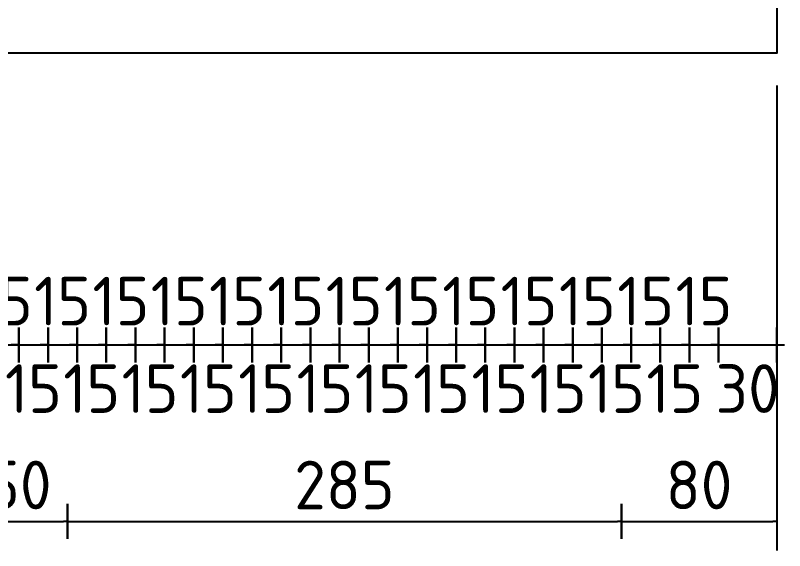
# Model space of a CAD drawing. Extents: x 0 to 420, y 0 to 297.
# Drawn here: x 215.11 to 254.69, y 165.64 to 193.16 of the extents above; entities that cross this region are included whole.
import ezdxf

# ---------------------------------------------------------------- set-up
doc = ezdxf.new("R2010")
doc.units = 0
doc.layers.get('0').update_dxf_attribs({"linetype": 'CONTINUOUS'})
doc.layers.get('DEFPOINTS').update_dxf_attribs({"linetype": 'CONTINUOUS'})
doc.layers.add('L25', color=1, linetype='CONTINUOUS')
doc.layers.add('T25', color=1, linetype='CONTINUOUS')
doc.styles.add('ISO', font='iso3098b.shx')
doc.dimstyles.new('SIGNSDIM', dxfattribs={"dimtxt": 2.5, "dimasz": 0.2, "dimexe": 1.5, "dimexo": 2, "dimtad": 1, "dimdec": 4, "dimlfac": 10, "dimrnd": 1, "dimdsep": 46, "dimtxsty": 'ISO', "dimblk": 'SGNDIM', "dimcen": 2.5, "dimse2": 1, "dimadec": 0, "dimazin": 0, "dimtfac": 1, "dimtdec": 4, "dimtix": 1, "dimtmove": 0, "dimatfit": 3, "dimldrblk": 'SGNDIM', "dimfxl": 1, "dimtolj": 1, "dimtzin": 0, "dimarcsym": 0})

# ---------------------------------------------------------------- blocks, each defined once
blk = doc.blocks.new('SGNDIM')
for p, q in [((0, 4.5), (0, -4.5)), ((0, 0), (-1, 0))]:
    blk.add_line(p, q)
blk = doc.blocks.new('*D22')
at = {"layer": 'DEFPOINTS', "color": 0, "transparency": 16777216}
for p in [(251.286, 181.801), (254.286, 181.801), (254.286, 176.219)]:
    blk.add_point(p, dxfattribs=at)
at = {"layer": 'T25', "color": 0, "lineweight": -2, "transparency": 16777216}
for p, q in [((254.286, 179.801), (254.286, 174.719)), ((251.086, 176.219), (250.886, 176.219)), ((251.286, 176.219), (254.286, 176.219)), ((254.486, 176.219), (254.686, 176.219))]:
    blk.add_line(p, q, dxfattribs=at)
at = {"layer": 'T25', "color": 0, "lineweight": -2, "transparency": 16777216, "xscale": 0.2, "yscale": 0.2, "zscale": 0.2}
blk.add_blockref('SGNDIM', (251.286, 176.219), dxfattribs=at)
at = {"layer": 'T25', "color": 0, "lineweight": -2, "transparency": 16777216, "xscale": 0.2, "yscale": 0.2, "zscale": 0.2, "rotation": 180}
blk.add_blockref('SGNDIM', (254.286, 176.219), dxfattribs=at)
at = {"layer": 'T25', "color": 0, "transparency": 16777216, "insert": (252.786, 173.969), "char_height": 2.5, "attachment_point": 5, "style": 'ISO'}
blk.add_mtext('\\A1;30', dxfattribs=at)
blk = doc.blocks.new('*D30')
at = {"layer": 'DEFPOINTS', "color": 0, "transparency": 16777216}
for p in [(212.786, 191.607), (217.786, 191.607), (217.786, 167.136)]:
    blk.add_point(p, dxfattribs=at)
at = {"layer": 'T25', "color": 0, "lineweight": -2, "transparency": 16777216}
blk.add_line((212.986, 167.136), (217.586, 167.136), dxfattribs=at)
at = {"layer": 'T25', "color": 0, "lineweight": -2, "transparency": 16777216, "xscale": 0.2, "yscale": 0.2, "zscale": 0.2, "rotation": 180}
blk.add_blockref('SGNDIM', (212.786, 167.136), dxfattribs=at)
at = {"layer": 'T25', "color": 0, "lineweight": -2, "transparency": 16777216, "xscale": 0.2, "yscale": 0.2, "zscale": 0.2}
blk.add_blockref('SGNDIM', (217.786, 167.136), dxfattribs=at)
at = {"layer": 'T25', "color": 0, "transparency": 16777216, "insert": (215.286, 169.011), "char_height": 2.5, "attachment_point": 5, "style": 'ISO'}
blk.add_mtext('\\A1;50', dxfattribs=at)
blk = doc.blocks.new('*D31')
at = {"layer": 'DEFPOINTS', "color": 0, "transparency": 16777216}
for p in [(217.786, 191.702), (246.286, 191.702), (246.286, 167.136)]:
    blk.add_point(p, dxfattribs=at)
at = {"layer": 'T25', "color": 0, "lineweight": -2, "transparency": 16777216}
blk.add_line((217.986, 167.136), (246.086, 167.136), dxfattribs=at)
at = {"layer": 'T25', "color": 0, "lineweight": -2, "transparency": 16777216, "xscale": 0.2, "yscale": 0.2, "zscale": 0.2, "rotation": 180}
blk.add_blockref('SGNDIM', (217.786, 167.136), dxfattribs=at)
at = {"layer": 'T25', "color": 0, "lineweight": -2, "transparency": 16777216, "xscale": 0.2, "yscale": 0.2, "zscale": 0.2}
blk.add_blockref('SGNDIM', (246.286, 167.136), dxfattribs=at)
at = {"layer": 'T25', "color": 0, "transparency": 16777216, "insert": (232.036, 169.011), "char_height": 2.5, "attachment_point": 5, "style": 'ISO'}
blk.add_mtext('\\A1;285', dxfattribs=at)
blk = doc.blocks.new('*D32')
at = {"layer": 'DEFPOINTS', "color": 0, "transparency": 16777216}
for p in [(246.286, 191.563), (254.286, 191.563), (254.286, 167.136)]:
    blk.add_point(p, dxfattribs=at)
at = {"layer": 'T25', "color": 0, "lineweight": -2, "transparency": 16777216}
for p, q in [((254.286, 189.563), (254.286, 165.636)), ((246.486, 167.136), (254.086, 167.136))]:
    blk.add_line(p, q, dxfattribs=at)
at = {"layer": 'T25', "color": 0, "lineweight": -2, "transparency": 16777216, "xscale": 0.2, "yscale": 0.2, "zscale": 0.2, "rotation": 180}
blk.add_blockref('SGNDIM', (246.286, 167.136), dxfattribs=at)
at = {"layer": 'T25', "color": 0, "lineweight": -2, "transparency": 16777216, "xscale": 0.2, "yscale": 0.2, "zscale": 0.2}
blk.add_blockref('SGNDIM', (254.286, 167.136), dxfattribs=at)
at = {"layer": 'T25', "color": 0, "transparency": 16777216, "insert": (250.286, 169.011), "char_height": 2.5, "attachment_point": 5, "style": 'ISO'}
blk.add_mtext('\\A1;80', dxfattribs=at)
blk = doc.blocks.new('*D89')
at = {"layer": 'DEFPOINTS', "color": 0, "transparency": 16777216}
for p in [(213.786, 182.543), (215.286, 182.543), (215.286, 176.219)]:
    blk.add_point(p, dxfattribs=at)
at = {"layer": 'T25', "color": 0, "lineweight": -2, "transparency": 16777216}
for p, q in [((213.586, 176.219), (213.386, 176.219)), ((213.786, 176.219), (215.286, 176.219)), ((215.486, 176.219), (215.686, 176.219))]:
    blk.add_line(p, q, dxfattribs=at)
at = {"layer": 'T25', "color": 0, "lineweight": -2, "transparency": 16777216, "xscale": 0.2, "yscale": 0.2, "zscale": 0.2}
blk.add_blockref('SGNDIM', (213.786, 176.219), dxfattribs=at)
at = {"layer": 'T25', "color": 0, "lineweight": -2, "transparency": 16777216, "xscale": 0.2, "yscale": 0.2, "zscale": 0.2, "rotation": 180}
blk.add_blockref('SGNDIM', (215.286, 176.219), dxfattribs=at)
at = {"layer": 'T25', "color": 0, "transparency": 16777216, "insert": (214.536, 178.469), "char_height": 2.5, "attachment_point": 5, "style": 'ISO'}
blk.add_mtext('\\A1;15', dxfattribs=at)
blk = doc.blocks.new('*D90')
at = {"layer": 'DEFPOINTS', "color": 0, "transparency": 16777216}
for p in [(215.286, 182.543), (216.786, 182.543), (216.786, 176.219)]:
    blk.add_point(p, dxfattribs=at)
at = {"layer": 'T25', "color": 0, "lineweight": -2, "transparency": 16777216}
for p, q in [((215.086, 176.219), (214.886, 176.219)), ((215.286, 176.219), (216.786, 176.219)), ((216.986, 176.219), (217.186, 176.219))]:
    blk.add_line(p, q, dxfattribs=at)
at = {"layer": 'T25', "color": 0, "lineweight": -2, "transparency": 16777216, "xscale": 0.2, "yscale": 0.2, "zscale": 0.2}
blk.add_blockref('SGNDIM', (215.286, 176.219), dxfattribs=at)
at = {"layer": 'T25', "color": 0, "lineweight": -2, "transparency": 16777216, "xscale": 0.2, "yscale": 0.2, "zscale": 0.2, "rotation": 180}
blk.add_blockref('SGNDIM', (216.786, 176.219), dxfattribs=at)
at = {"layer": 'T25', "color": 0, "transparency": 16777216, "insert": (216.036, 173.969), "char_height": 2.5, "attachment_point": 5, "style": 'ISO'}
blk.add_mtext('\\A1;15', dxfattribs=at)
blk = doc.blocks.new('*D91')
at = {"layer": 'DEFPOINTS', "color": 0, "transparency": 16777216}
for p in [(216.786, 182.543), (218.286, 182.543), (218.286, 176.219)]:
    blk.add_point(p, dxfattribs=at)
at = {"layer": 'T25', "color": 0, "lineweight": -2, "transparency": 16777216}
for p, q in [((216.586, 176.219), (216.386, 176.219)), ((216.786, 176.219), (218.286, 176.219)), ((218.486, 176.219), (218.686, 176.219))]:
    blk.add_line(p, q, dxfattribs=at)
at = {"layer": 'T25', "color": 0, "lineweight": -2, "transparency": 16777216, "xscale": 0.2, "yscale": 0.2, "zscale": 0.2}
blk.add_blockref('SGNDIM', (216.786, 176.219), dxfattribs=at)
at = {"layer": 'T25', "color": 0, "lineweight": -2, "transparency": 16777216, "xscale": 0.2, "yscale": 0.2, "zscale": 0.2, "rotation": 180}
blk.add_blockref('SGNDIM', (218.286, 176.219), dxfattribs=at)
at = {"layer": 'T25', "color": 0, "transparency": 16777216, "insert": (217.536, 178.469), "char_height": 2.5, "attachment_point": 5, "style": 'ISO'}
blk.add_mtext('\\A1;15', dxfattribs=at)
blk = doc.blocks.new('*D92')
at = {"layer": 'DEFPOINTS', "color": 0, "transparency": 16777216}
for p in [(218.286, 182.543), (219.786, 182.543), (219.786, 176.219)]:
    blk.add_point(p, dxfattribs=at)
at = {"layer": 'T25', "color": 0, "lineweight": -2, "transparency": 16777216}
for p, q in [((218.086, 176.219), (217.886, 176.219)), ((218.286, 176.219), (219.786, 176.219)), ((219.986, 176.219), (220.186, 176.219))]:
    blk.add_line(p, q, dxfattribs=at)
at = {"layer": 'T25', "color": 0, "lineweight": -2, "transparency": 16777216, "xscale": 0.2, "yscale": 0.2, "zscale": 0.2}
blk.add_blockref('SGNDIM', (218.286, 176.219), dxfattribs=at)
at = {"layer": 'T25', "color": 0, "lineweight": -2, "transparency": 16777216, "xscale": 0.2, "yscale": 0.2, "zscale": 0.2, "rotation": 180}
blk.add_blockref('SGNDIM', (219.786, 176.219), dxfattribs=at)
at = {"layer": 'T25', "color": 0, "transparency": 16777216, "insert": (219.036, 173.969), "char_height": 2.5, "attachment_point": 5, "style": 'ISO'}
blk.add_mtext('\\A1;15', dxfattribs=at)
blk = doc.blocks.new('*D93')
at = {"layer": 'DEFPOINTS', "color": 0, "transparency": 16777216}
for p in [(219.786, 182.543), (221.286, 182.543), (221.286, 176.219)]:
    blk.add_point(p, dxfattribs=at)
at = {"layer": 'T25', "color": 0, "lineweight": -2, "transparency": 16777216}
for p, q in [((219.586, 176.219), (219.386, 176.219)), ((219.786, 176.219), (221.286, 176.219)), ((221.486, 176.219), (221.686, 176.219))]:
    blk.add_line(p, q, dxfattribs=at)
at = {"layer": 'T25', "color": 0, "lineweight": -2, "transparency": 16777216, "xscale": 0.2, "yscale": 0.2, "zscale": 0.2}
blk.add_blockref('SGNDIM', (219.786, 176.219), dxfattribs=at)
at = {"layer": 'T25', "color": 0, "lineweight": -2, "transparency": 16777216, "xscale": 0.2, "yscale": 0.2, "zscale": 0.2, "rotation": 180}
blk.add_blockref('SGNDIM', (221.286, 176.219), dxfattribs=at)
at = {"layer": 'T25', "color": 0, "transparency": 16777216, "insert": (220.536, 178.469), "char_height": 2.5, "attachment_point": 5, "style": 'ISO'}
blk.add_mtext('\\A1;15', dxfattribs=at)
blk = doc.blocks.new('*D94')
at = {"layer": 'DEFPOINTS', "color": 0, "transparency": 16777216}
for p in [(221.286, 182.543), (222.786, 182.543), (222.786, 176.219)]:
    blk.add_point(p, dxfattribs=at)
at = {"layer": 'T25', "color": 0, "lineweight": -2, "transparency": 16777216}
for p, q in [((221.086, 176.219), (220.886, 176.219)), ((221.286, 176.219), (222.786, 176.219)), ((222.986, 176.219), (223.186, 176.219))]:
    blk.add_line(p, q, dxfattribs=at)
at = {"layer": 'T25', "color": 0, "lineweight": -2, "transparency": 16777216, "xscale": 0.2, "yscale": 0.2, "zscale": 0.2}
blk.add_blockref('SGNDIM', (221.286, 176.219), dxfattribs=at)
at = {"layer": 'T25', "color": 0, "lineweight": -2, "transparency": 16777216, "xscale": 0.2, "yscale": 0.2, "zscale": 0.2, "rotation": 180}
blk.add_blockref('SGNDIM', (222.786, 176.219), dxfattribs=at)
at = {"layer": 'T25', "color": 0, "transparency": 16777216, "insert": (222.036, 173.969), "char_height": 2.5, "attachment_point": 5, "style": 'ISO'}
blk.add_mtext('\\A1;15', dxfattribs=at)
blk = doc.blocks.new('*D95')
at = {"layer": 'DEFPOINTS', "color": 0, "transparency": 16777216}
for p in [(222.786, 182.543), (224.286, 182.543), (224.286, 176.219)]:
    blk.add_point(p, dxfattribs=at)
at = {"layer": 'T25', "color": 0, "lineweight": -2, "transparency": 16777216}
for p, q in [((222.586, 176.219), (222.386, 176.219)), ((222.786, 176.219), (224.286, 176.219)), ((224.486, 176.219), (224.686, 176.219))]:
    blk.add_line(p, q, dxfattribs=at)
at = {"layer": 'T25', "color": 0, "lineweight": -2, "transparency": 16777216, "xscale": 0.2, "yscale": 0.2, "zscale": 0.2}
blk.add_blockref('SGNDIM', (222.786, 176.219), dxfattribs=at)
at = {"layer": 'T25', "color": 0, "lineweight": -2, "transparency": 16777216, "xscale": 0.2, "yscale": 0.2, "zscale": 0.2, "rotation": 180}
blk.add_blockref('SGNDIM', (224.286, 176.219), dxfattribs=at)
at = {"layer": 'T25', "color": 0, "transparency": 16777216, "insert": (223.536, 178.469), "char_height": 2.5, "attachment_point": 5, "style": 'ISO'}
blk.add_mtext('\\A1;15', dxfattribs=at)
blk = doc.blocks.new('*D96')
at = {"layer": 'DEFPOINTS', "color": 0, "transparency": 16777216}
for p in [(224.286, 182.543), (225.786, 182.543), (225.786, 176.219)]:
    blk.add_point(p, dxfattribs=at)
at = {"layer": 'T25', "color": 0, "lineweight": -2, "transparency": 16777216}
for p, q in [((224.086, 176.219), (223.886, 176.219)), ((224.286, 176.219), (225.786, 176.219)), ((225.986, 176.219), (226.186, 176.219))]:
    blk.add_line(p, q, dxfattribs=at)
at = {"layer": 'T25', "color": 0, "lineweight": -2, "transparency": 16777216, "xscale": 0.2, "yscale": 0.2, "zscale": 0.2}
blk.add_blockref('SGNDIM', (224.286, 176.219), dxfattribs=at)
at = {"layer": 'T25', "color": 0, "lineweight": -2, "transparency": 16777216, "xscale": 0.2, "yscale": 0.2, "zscale": 0.2, "rotation": 180}
blk.add_blockref('SGNDIM', (225.786, 176.219), dxfattribs=at)
at = {"layer": 'T25', "color": 0, "transparency": 16777216, "insert": (225.036, 173.969), "char_height": 2.5, "attachment_point": 5, "style": 'ISO'}
blk.add_mtext('\\A1;15', dxfattribs=at)
blk = doc.blocks.new('*D97')
at = {"layer": 'DEFPOINTS', "color": 0, "transparency": 16777216}
for p in [(225.786, 182.543), (227.286, 182.543), (227.286, 176.219)]:
    blk.add_point(p, dxfattribs=at)
at = {"layer": 'T25', "color": 0, "lineweight": -2, "transparency": 16777216}
for p, q in [((225.586, 176.219), (225.386, 176.219)), ((225.786, 176.219), (227.286, 176.219)), ((227.486, 176.219), (227.686, 176.219))]:
    blk.add_line(p, q, dxfattribs=at)
at = {"layer": 'T25', "color": 0, "lineweight": -2, "transparency": 16777216, "xscale": 0.2, "yscale": 0.2, "zscale": 0.2}
blk.add_blockref('SGNDIM', (225.786, 176.219), dxfattribs=at)
at = {"layer": 'T25', "color": 0, "lineweight": -2, "transparency": 16777216, "xscale": 0.2, "yscale": 0.2, "zscale": 0.2, "rotation": 180}
blk.add_blockref('SGNDIM', (227.286, 176.219), dxfattribs=at)
at = {"layer": 'T25', "color": 0, "transparency": 16777216, "insert": (226.536, 178.469), "char_height": 2.5, "attachment_point": 5, "style": 'ISO'}
blk.add_mtext('\\A1;15', dxfattribs=at)
blk = doc.blocks.new('*D98')
at = {"layer": 'DEFPOINTS', "color": 0, "transparency": 16777216}
for p in [(227.286, 182.543), (228.786, 182.543), (228.786, 176.219)]:
    blk.add_point(p, dxfattribs=at)
at = {"layer": 'T25', "color": 0, "lineweight": -2, "transparency": 16777216}
for p, q in [((227.086, 176.219), (226.886, 176.219)), ((227.286, 176.219), (228.786, 176.219)), ((228.986, 176.219), (229.186, 176.219))]:
    blk.add_line(p, q, dxfattribs=at)
at = {"layer": 'T25', "color": 0, "lineweight": -2, "transparency": 16777216, "xscale": 0.2, "yscale": 0.2, "zscale": 0.2}
blk.add_blockref('SGNDIM', (227.286, 176.219), dxfattribs=at)
at = {"layer": 'T25', "color": 0, "lineweight": -2, "transparency": 16777216, "xscale": 0.2, "yscale": 0.2, "zscale": 0.2, "rotation": 180}
blk.add_blockref('SGNDIM', (228.786, 176.219), dxfattribs=at)
at = {"layer": 'T25', "color": 0, "transparency": 16777216, "insert": (228.036, 173.969), "char_height": 2.5, "attachment_point": 5, "style": 'ISO'}
blk.add_mtext('\\A1;15', dxfattribs=at)
blk = doc.blocks.new('*D99')
at = {"layer": 'DEFPOINTS', "color": 0, "transparency": 16777216}
for p in [(228.786, 182.543), (230.286, 182.543), (230.286, 176.219)]:
    blk.add_point(p, dxfattribs=at)
at = {"layer": 'T25', "color": 0, "lineweight": -2, "transparency": 16777216}
for p, q in [((228.586, 176.219), (228.386, 176.219)), ((228.786, 176.219), (230.286, 176.219)), ((230.486, 176.219), (230.686, 176.219))]:
    blk.add_line(p, q, dxfattribs=at)
at = {"layer": 'T25', "color": 0, "lineweight": -2, "transparency": 16777216, "xscale": 0.2, "yscale": 0.2, "zscale": 0.2}
blk.add_blockref('SGNDIM', (228.786, 176.219), dxfattribs=at)
at = {"layer": 'T25', "color": 0, "lineweight": -2, "transparency": 16777216, "xscale": 0.2, "yscale": 0.2, "zscale": 0.2, "rotation": 180}
blk.add_blockref('SGNDIM', (230.286, 176.219), dxfattribs=at)
at = {"layer": 'T25', "color": 0, "transparency": 16777216, "insert": (229.536, 178.469), "char_height": 2.5, "attachment_point": 5, "style": 'ISO'}
blk.add_mtext('\\A1;15', dxfattribs=at)
blk = doc.blocks.new('*D100')
at = {"layer": 'DEFPOINTS', "color": 0, "transparency": 16777216}
for p in [(230.286, 182.543), (231.786, 182.543), (231.786, 176.219)]:
    blk.add_point(p, dxfattribs=at)
at = {"layer": 'T25', "color": 0, "lineweight": -2, "transparency": 16777216}
for p, q in [((230.086, 176.219), (229.886, 176.219)), ((230.286, 176.219), (231.786, 176.219)), ((231.986, 176.219), (232.186, 176.219))]:
    blk.add_line(p, q, dxfattribs=at)
at = {"layer": 'T25', "color": 0, "lineweight": -2, "transparency": 16777216, "xscale": 0.2, "yscale": 0.2, "zscale": 0.2}
blk.add_blockref('SGNDIM', (230.286, 176.219), dxfattribs=at)
at = {"layer": 'T25', "color": 0, "lineweight": -2, "transparency": 16777216, "xscale": 0.2, "yscale": 0.2, "zscale": 0.2, "rotation": 180}
blk.add_blockref('SGNDIM', (231.786, 176.219), dxfattribs=at)
at = {"layer": 'T25', "color": 0, "transparency": 16777216, "insert": (231.036, 173.969), "char_height": 2.5, "attachment_point": 5, "style": 'ISO'}
blk.add_mtext('\\A1;15', dxfattribs=at)
blk = doc.blocks.new('*D101')
at = {"layer": 'DEFPOINTS', "color": 0, "transparency": 16777216}
for p in [(231.786, 182.543), (233.286, 182.543), (233.286, 176.219)]:
    blk.add_point(p, dxfattribs=at)
at = {"layer": 'T25', "color": 0, "lineweight": -2, "transparency": 16777216}
for p, q in [((231.586, 176.219), (231.386, 176.219)), ((231.786, 176.219), (233.286, 176.219)), ((233.486, 176.219), (233.686, 176.219))]:
    blk.add_line(p, q, dxfattribs=at)
at = {"layer": 'T25', "color": 0, "lineweight": -2, "transparency": 16777216, "xscale": 0.2, "yscale": 0.2, "zscale": 0.2}
blk.add_blockref('SGNDIM', (231.786, 176.219), dxfattribs=at)
at = {"layer": 'T25', "color": 0, "lineweight": -2, "transparency": 16777216, "xscale": 0.2, "yscale": 0.2, "zscale": 0.2, "rotation": 180}
blk.add_blockref('SGNDIM', (233.286, 176.219), dxfattribs=at)
at = {"layer": 'T25', "color": 0, "transparency": 16777216, "insert": (232.536, 178.469), "char_height": 2.5, "attachment_point": 5, "style": 'ISO'}
blk.add_mtext('\\A1;15', dxfattribs=at)
blk = doc.blocks.new('*D102')
at = {"layer": 'DEFPOINTS', "color": 0, "transparency": 16777216}
for p in [(233.286, 182.543), (234.786, 182.543), (234.786, 176.219)]:
    blk.add_point(p, dxfattribs=at)
at = {"layer": 'T25', "color": 0, "lineweight": -2, "transparency": 16777216}
for p, q in [((233.086, 176.219), (232.886, 176.219)), ((233.286, 176.219), (234.786, 176.219)), ((234.986, 176.219), (235.186, 176.219))]:
    blk.add_line(p, q, dxfattribs=at)
at = {"layer": 'T25', "color": 0, "lineweight": -2, "transparency": 16777216, "xscale": 0.2, "yscale": 0.2, "zscale": 0.2}
blk.add_blockref('SGNDIM', (233.286, 176.219), dxfattribs=at)
at = {"layer": 'T25', "color": 0, "lineweight": -2, "transparency": 16777216, "xscale": 0.2, "yscale": 0.2, "zscale": 0.2, "rotation": 180}
blk.add_blockref('SGNDIM', (234.786, 176.219), dxfattribs=at)
at = {"layer": 'T25', "color": 0, "transparency": 16777216, "insert": (234.036, 173.969), "char_height": 2.5, "attachment_point": 5, "style": 'ISO'}
blk.add_mtext('\\A1;15', dxfattribs=at)
blk = doc.blocks.new('*D103')
at = {"layer": 'DEFPOINTS', "color": 0, "transparency": 16777216}
for p in [(234.786, 182.543), (236.286, 182.543), (236.286, 176.219)]:
    blk.add_point(p, dxfattribs=at)
at = {"layer": 'T25', "color": 0, "lineweight": -2, "transparency": 16777216}
for p, q in [((234.586, 176.219), (234.386, 176.219)), ((234.786, 176.219), (236.286, 176.219)), ((236.486, 176.219), (236.686, 176.219))]:
    blk.add_line(p, q, dxfattribs=at)
at = {"layer": 'T25', "color": 0, "lineweight": -2, "transparency": 16777216, "xscale": 0.2, "yscale": 0.2, "zscale": 0.2}
blk.add_blockref('SGNDIM', (234.786, 176.219), dxfattribs=at)
at = {"layer": 'T25', "color": 0, "lineweight": -2, "transparency": 16777216, "xscale": 0.2, "yscale": 0.2, "zscale": 0.2, "rotation": 180}
blk.add_blockref('SGNDIM', (236.286, 176.219), dxfattribs=at)
at = {"layer": 'T25', "color": 0, "transparency": 16777216, "insert": (235.536, 178.469), "char_height": 2.5, "attachment_point": 5, "style": 'ISO'}
blk.add_mtext('\\A1;15', dxfattribs=at)
blk = doc.blocks.new('*D104')
at = {"layer": 'DEFPOINTS', "color": 0, "transparency": 16777216}
for p in [(236.286, 182.543), (237.786, 182.543), (237.786, 176.219)]:
    blk.add_point(p, dxfattribs=at)
at = {"layer": 'T25', "color": 0, "lineweight": -2, "transparency": 16777216}
for p, q in [((236.086, 176.219), (235.886, 176.219)), ((236.286, 176.219), (237.786, 176.219)), ((237.986, 176.219), (238.186, 176.219))]:
    blk.add_line(p, q, dxfattribs=at)
at = {"layer": 'T25', "color": 0, "lineweight": -2, "transparency": 16777216, "xscale": 0.2, "yscale": 0.2, "zscale": 0.2}
blk.add_blockref('SGNDIM', (236.286, 176.219), dxfattribs=at)
at = {"layer": 'T25', "color": 0, "lineweight": -2, "transparency": 16777216, "xscale": 0.2, "yscale": 0.2, "zscale": 0.2, "rotation": 180}
blk.add_blockref('SGNDIM', (237.786, 176.219), dxfattribs=at)
at = {"layer": 'T25', "color": 0, "transparency": 16777216, "insert": (237.036, 173.969), "char_height": 2.5, "attachment_point": 5, "style": 'ISO'}
blk.add_mtext('\\A1;15', dxfattribs=at)
blk = doc.blocks.new('*D105')
at = {"layer": 'DEFPOINTS', "color": 0, "transparency": 16777216}
for p in [(237.786, 182.543), (239.286, 182.543), (239.286, 176.219)]:
    blk.add_point(p, dxfattribs=at)
at = {"layer": 'T25', "color": 0, "lineweight": -2, "transparency": 16777216}
for p, q in [((237.586, 176.219), (237.386, 176.219)), ((237.786, 176.219), (239.286, 176.219)), ((239.486, 176.219), (239.686, 176.219))]:
    blk.add_line(p, q, dxfattribs=at)
at = {"layer": 'T25', "color": 0, "lineweight": -2, "transparency": 16777216, "xscale": 0.2, "yscale": 0.2, "zscale": 0.2}
blk.add_blockref('SGNDIM', (237.786, 176.219), dxfattribs=at)
at = {"layer": 'T25', "color": 0, "lineweight": -2, "transparency": 16777216, "xscale": 0.2, "yscale": 0.2, "zscale": 0.2, "rotation": 180}
blk.add_blockref('SGNDIM', (239.286, 176.219), dxfattribs=at)
at = {"layer": 'T25', "color": 0, "transparency": 16777216, "insert": (238.536, 178.469), "char_height": 2.5, "attachment_point": 5, "style": 'ISO'}
blk.add_mtext('\\A1;15', dxfattribs=at)
blk = doc.blocks.new('*D106')
at = {"layer": 'DEFPOINTS', "color": 0, "transparency": 16777216}
for p in [(239.286, 182.543), (240.786, 182.543), (240.786, 176.219)]:
    blk.add_point(p, dxfattribs=at)
at = {"layer": 'T25', "color": 0, "lineweight": -2, "transparency": 16777216}
for p, q in [((239.086, 176.219), (238.886, 176.219)), ((239.286, 176.219), (240.786, 176.219)), ((240.986, 176.219), (241.186, 176.219))]:
    blk.add_line(p, q, dxfattribs=at)
at = {"layer": 'T25', "color": 0, "lineweight": -2, "transparency": 16777216, "xscale": 0.2, "yscale": 0.2, "zscale": 0.2}
blk.add_blockref('SGNDIM', (239.286, 176.219), dxfattribs=at)
at = {"layer": 'T25', "color": 0, "lineweight": -2, "transparency": 16777216, "xscale": 0.2, "yscale": 0.2, "zscale": 0.2, "rotation": 180}
blk.add_blockref('SGNDIM', (240.786, 176.219), dxfattribs=at)
at = {"layer": 'T25', "color": 0, "transparency": 16777216, "insert": (240.036, 173.969), "char_height": 2.5, "attachment_point": 5, "style": 'ISO'}
blk.add_mtext('\\A1;15', dxfattribs=at)
blk = doc.blocks.new('*D107')
at = {"layer": 'DEFPOINTS', "color": 0, "transparency": 16777216}
for p in [(240.786, 182.543), (242.286, 182.543), (242.286, 176.219)]:
    blk.add_point(p, dxfattribs=at)
at = {"layer": 'T25', "color": 0, "lineweight": -2, "transparency": 16777216}
for p, q in [((240.586, 176.219), (240.386, 176.219)), ((240.786, 176.219), (242.286, 176.219)), ((242.486, 176.219), (242.686, 176.219))]:
    blk.add_line(p, q, dxfattribs=at)
at = {"layer": 'T25', "color": 0, "lineweight": -2, "transparency": 16777216, "xscale": 0.2, "yscale": 0.2, "zscale": 0.2}
blk.add_blockref('SGNDIM', (240.786, 176.219), dxfattribs=at)
at = {"layer": 'T25', "color": 0, "lineweight": -2, "transparency": 16777216, "xscale": 0.2, "yscale": 0.2, "zscale": 0.2, "rotation": 180}
blk.add_blockref('SGNDIM', (242.286, 176.219), dxfattribs=at)
at = {"layer": 'T25', "color": 0, "transparency": 16777216, "insert": (241.536, 178.469), "char_height": 2.5, "attachment_point": 5, "style": 'ISO'}
blk.add_mtext('\\A1;15', dxfattribs=at)
blk = doc.blocks.new('*D108')
at = {"layer": 'DEFPOINTS', "color": 0, "transparency": 16777216}
for p in [(242.286, 182.543), (243.786, 182.543), (243.786, 176.219)]:
    blk.add_point(p, dxfattribs=at)
at = {"layer": 'T25', "color": 0, "lineweight": -2, "transparency": 16777216}
for p, q in [((242.086, 176.219), (241.886, 176.219)), ((242.286, 176.219), (243.786, 176.219)), ((243.986, 176.219), (244.186, 176.219))]:
    blk.add_line(p, q, dxfattribs=at)
at = {"layer": 'T25', "color": 0, "lineweight": -2, "transparency": 16777216, "xscale": 0.2, "yscale": 0.2, "zscale": 0.2}
blk.add_blockref('SGNDIM', (242.286, 176.219), dxfattribs=at)
at = {"layer": 'T25', "color": 0, "lineweight": -2, "transparency": 16777216, "xscale": 0.2, "yscale": 0.2, "zscale": 0.2, "rotation": 180}
blk.add_blockref('SGNDIM', (243.786, 176.219), dxfattribs=at)
at = {"layer": 'T25', "color": 0, "transparency": 16777216, "insert": (243.036, 173.969), "char_height": 2.5, "attachment_point": 5, "style": 'ISO'}
blk.add_mtext('\\A1;15', dxfattribs=at)
blk = doc.blocks.new('*D109')
at = {"layer": 'DEFPOINTS', "color": 0, "transparency": 16777216}
for p in [(243.786, 182.543), (245.286, 182.543), (245.286, 176.219)]:
    blk.add_point(p, dxfattribs=at)
at = {"layer": 'T25', "color": 0, "lineweight": -2, "transparency": 16777216}
for p, q in [((243.586, 176.219), (243.386, 176.219)), ((243.786, 176.219), (245.286, 176.219)), ((245.486, 176.219), (245.686, 176.219))]:
    blk.add_line(p, q, dxfattribs=at)
at = {"layer": 'T25', "color": 0, "lineweight": -2, "transparency": 16777216, "xscale": 0.2, "yscale": 0.2, "zscale": 0.2}
blk.add_blockref('SGNDIM', (243.786, 176.219), dxfattribs=at)
at = {"layer": 'T25', "color": 0, "lineweight": -2, "transparency": 16777216, "xscale": 0.2, "yscale": 0.2, "zscale": 0.2, "rotation": 180}
blk.add_blockref('SGNDIM', (245.286, 176.219), dxfattribs=at)
at = {"layer": 'T25', "color": 0, "transparency": 16777216, "insert": (244.536, 178.469), "char_height": 2.5, "attachment_point": 5, "style": 'ISO'}
blk.add_mtext('\\A1;15', dxfattribs=at)
blk = doc.blocks.new('*D110')
at = {"layer": 'DEFPOINTS', "color": 0, "transparency": 16777216}
for p in [(245.286, 182.543), (246.786, 182.543), (246.786, 176.219)]:
    blk.add_point(p, dxfattribs=at)
at = {"layer": 'T25', "color": 0, "lineweight": -2, "transparency": 16777216}
for p, q in [((245.086, 176.219), (244.886, 176.219)), ((245.286, 176.219), (246.786, 176.219)), ((246.986, 176.219), (247.186, 176.219))]:
    blk.add_line(p, q, dxfattribs=at)
at = {"layer": 'T25', "color": 0, "lineweight": -2, "transparency": 16777216, "xscale": 0.2, "yscale": 0.2, "zscale": 0.2}
blk.add_blockref('SGNDIM', (245.286, 176.219), dxfattribs=at)
at = {"layer": 'T25', "color": 0, "lineweight": -2, "transparency": 16777216, "xscale": 0.2, "yscale": 0.2, "zscale": 0.2, "rotation": 180}
blk.add_blockref('SGNDIM', (246.786, 176.219), dxfattribs=at)
at = {"layer": 'T25', "color": 0, "transparency": 16777216, "insert": (246.036, 173.969), "char_height": 2.5, "attachment_point": 5, "style": 'ISO'}
blk.add_mtext('\\A1;15', dxfattribs=at)
blk = doc.blocks.new('*D111')
at = {"layer": 'DEFPOINTS', "color": 0, "transparency": 16777216}
for p in [(246.786, 182.543), (248.286, 182.543), (248.286, 176.219)]:
    blk.add_point(p, dxfattribs=at)
at = {"layer": 'T25', "color": 0, "lineweight": -2, "transparency": 16777216}
for p, q in [((246.586, 176.219), (246.386, 176.219)), ((246.786, 176.219), (248.286, 176.219)), ((248.486, 176.219), (248.686, 176.219))]:
    blk.add_line(p, q, dxfattribs=at)
at = {"layer": 'T25', "color": 0, "lineweight": -2, "transparency": 16777216, "xscale": 0.2, "yscale": 0.2, "zscale": 0.2}
blk.add_blockref('SGNDIM', (246.786, 176.219), dxfattribs=at)
at = {"layer": 'T25', "color": 0, "lineweight": -2, "transparency": 16777216, "xscale": 0.2, "yscale": 0.2, "zscale": 0.2, "rotation": 180}
blk.add_blockref('SGNDIM', (248.286, 176.219), dxfattribs=at)
at = {"layer": 'T25', "color": 0, "transparency": 16777216, "insert": (247.536, 178.469), "char_height": 2.5, "attachment_point": 5, "style": 'ISO'}
blk.add_mtext('\\A1;15', dxfattribs=at)
blk = doc.blocks.new('*D112')
at = {"layer": 'DEFPOINTS', "color": 0, "transparency": 16777216}
for p in [(248.286, 182.543), (249.786, 182.543), (249.786, 176.219)]:
    blk.add_point(p, dxfattribs=at)
at = {"layer": 'T25', "color": 0, "lineweight": -2, "transparency": 16777216}
for p, q in [((248.086, 176.219), (247.886, 176.219)), ((248.286, 176.219), (249.786, 176.219)), ((249.986, 176.219), (250.186, 176.219))]:
    blk.add_line(p, q, dxfattribs=at)
at = {"layer": 'T25', "color": 0, "lineweight": -2, "transparency": 16777216, "xscale": 0.2, "yscale": 0.2, "zscale": 0.2}
blk.add_blockref('SGNDIM', (248.286, 176.219), dxfattribs=at)
at = {"layer": 'T25', "color": 0, "lineweight": -2, "transparency": 16777216, "xscale": 0.2, "yscale": 0.2, "zscale": 0.2, "rotation": 180}
blk.add_blockref('SGNDIM', (249.786, 176.219), dxfattribs=at)
at = {"layer": 'T25', "color": 0, "transparency": 16777216, "insert": (249.036, 173.969), "char_height": 2.5, "attachment_point": 5, "style": 'ISO'}
blk.add_mtext('\\A1;15', dxfattribs=at)
blk = doc.blocks.new('*D113')
at = {"layer": 'DEFPOINTS', "color": 0, "transparency": 16777216}
for p in [(249.786, 182.543), (251.286, 182.543), (251.286, 176.219)]:
    blk.add_point(p, dxfattribs=at)
at = {"layer": 'T25', "color": 0, "lineweight": -2, "transparency": 16777216}
for p, q in [((249.586, 176.219), (249.386, 176.219)), ((249.786, 176.219), (251.286, 176.219)), ((251.486, 176.219), (251.686, 176.219))]:
    blk.add_line(p, q, dxfattribs=at)
at = {"layer": 'T25', "color": 0, "lineweight": -2, "transparency": 16777216, "xscale": 0.2, "yscale": 0.2, "zscale": 0.2}
blk.add_blockref('SGNDIM', (249.786, 176.219), dxfattribs=at)
at = {"layer": 'T25', "color": 0, "lineweight": -2, "transparency": 16777216, "xscale": 0.2, "yscale": 0.2, "zscale": 0.2, "rotation": 180}
blk.add_blockref('SGNDIM', (251.286, 176.219), dxfattribs=at)
at = {"layer": 'T25', "color": 0, "transparency": 16777216, "insert": (250.536, 178.469), "char_height": 2.5, "attachment_point": 5, "style": 'ISO'}
blk.add_mtext('\\A1;15', dxfattribs=at)

msp = doc.modelspace()

# ---------------------------------------------------------------- linework, layer by layer
at = {"layer": 'L25'}
msp.add_lwpolyline([(134.286023, 191.218942), (134.286023, 221.218942), (254.286023, 221.218942), (254.286023, 191.218942)], close=True, dxfattribs=at)

# ---------------------------------------------------------------- dimensions: what is measured, and where the dimension line sits
at = {"layer": 'T25'}
for base, p1, p2, override, picture, middle in [((217.786023, 167.135731), (212.786023, 191.606548), (217.786023, 191.606548), {"dimse1": 1}, '*D30', (215.286023, 169.010731)), ((246.286023, 167.135731), (217.786023, 191.702361), (246.286023, 191.702361), {"dimse1": 1}, '*D31', (232.036023, 169.010731)), ((254.286023, 167.135731), (246.286023, 191.562569), (254.286023, 191.562569), {"dimse1": 1, "dimse2": 0}, '*D32', (250.286023, 169.010731)), ((215.286023, 176.218942), (213.786023, 182.543097), (215.286023, 182.543097), {"dimtxt": 2.5, "dimgap": 1, "dimse1": 1}, '*D89', (214.536023, 178.468942)), ((216.786023, 176.218942), (215.286023, 182.543097), (216.786023, 182.543097), {"dimtxt": 2.5, "dimgap": 1, "dimtad": 4, "dimse1": 1}, '*D90', (216.036023, 173.968942)), ((218.286023, 176.218942), (216.786023, 182.543097), (218.286023, 182.543097), {"dimtxt": 2.5, "dimgap": 1, "dimse1": 1}, '*D91', (217.536023, 178.468942)), ((219.786023, 176.218942), (218.286023, 182.543097), (219.786023, 182.543097), {"dimtxt": 2.5, "dimgap": 1, "dimtad": 4, "dimse1": 1}, '*D92', (219.036023, 173.968942)), ((221.286023, 176.218942), (219.786023, 182.543097), (221.286023, 182.543097), {"dimtxt": 2.5, "dimgap": 1, "dimse1": 1}, '*D93', (220.536023, 178.468942)), ((222.786023, 176.218942), (221.286023, 182.543097), (222.786023, 182.543097), {"dimtxt": 2.5, "dimgap": 1, "dimtad": 4, "dimse1": 1}, '*D94', (222.036023, 173.968942)), ((224.286023, 176.218942), (222.786023, 182.543097), (224.286023, 182.543097), {"dimtxt": 2.5, "dimgap": 1, "dimse1": 1}, '*D95', (223.536023, 178.468942)), ((225.786023, 176.218942), (224.286023, 182.543097), (225.786023, 182.543097), {"dimtxt": 2.5, "dimgap": 1, "dimtad": 4, "dimse1": 1}, '*D96', (225.036023, 173.968942)), ((227.286023, 176.218942), (225.786023, 182.543097), (227.286023, 182.543097), {"dimtxt": 2.5, "dimgap": 1, "dimse1": 1}, '*D97', (226.536023, 178.468942)), ((228.786023, 176.218942), (227.286023, 182.543097), (228.786023, 182.543097), {"dimtxt": 2.5, "dimgap": 1, "dimtad": 4, "dimse1": 1}, '*D98', (228.036023, 173.968942)), ((230.286023, 176.218942), (228.786023, 182.543097), (230.286023, 182.543097), {"dimtxt": 2.5, "dimgap": 1, "dimse1": 1}, '*D99', (229.536023, 178.468942)), ((231.786023, 176.218942), (230.286023, 182.543097), (231.786023, 182.543097), {"dimtxt": 2.5, "dimgap": 1, "dimtad": 4, "dimse1": 1}, '*D100', (231.036023, 173.968942)), ((233.286023, 176.218942), (231.786023, 182.543097), (233.286023, 182.543097), {"dimtxt": 2.5, "dimgap": 1, "dimse1": 1}, '*D101', (232.536023, 178.468942)), ((234.786023, 176.218942), (233.286023, 182.543097), (234.786023, 182.543097), {"dimtxt": 2.5, "dimgap": 1, "dimtad": 4, "dimse1": 1}, '*D102', (234.036023, 173.968942)), ((236.286023, 176.218942), (234.786023, 182.543097), (236.286023, 182.543097), {"dimtxt": 2.5, "dimgap": 1, "dimse1": 1}, '*D103', (235.536023, 178.468942)), ((237.786023, 176.218942), (236.286023, 182.543097), (237.786023, 182.543097), {"dimtxt": 2.5, "dimgap": 1, "dimtad": 4, "dimse1": 1}, '*D104', (237.036023, 173.968942)), ((239.286023, 176.218942), (237.786023, 182.543097), (239.286023, 182.543097), {"dimtxt": 2.5, "dimgap": 1, "dimse1": 1}, '*D105', (238.536023, 178.468942)), ((240.786023, 176.218942), (239.286023, 182.543097), (240.786023, 182.543097), {"dimtxt": 2.5, "dimgap": 1, "dimtad": 4, "dimse1": 1}, '*D106', (240.036023, 173.968942)), ((242.286023, 176.218942), (240.786023, 182.543097), (242.286023, 182.543097), {"dimtxt": 2.5, "dimgap": 1, "dimse1": 1}, '*D107', (241.536023, 178.468942)), ((243.786023, 176.218942), (242.286023, 182.543097), (243.786023, 182.543097), {"dimtxt": 2.5, "dimgap": 1, "dimtad": 4, "dimse1": 1}, '*D108', (243.036023, 173.968942)), ((245.286023, 176.218942), (243.786023, 182.543097), (245.286023, 182.543097), {"dimtxt": 2.5, "dimgap": 1, "dimse1": 1}, '*D109', (244.536023, 178.468942)), ((246.786023, 176.218942), (245.286023, 182.543097), (246.786023, 182.543097), {"dimtxt": 2.5, "dimgap": 1, "dimtad": 4, "dimse1": 1}, '*D110', (246.036023, 173.968942)), ((248.286023, 176.218942), (246.786023, 182.543097), (248.286023, 182.543097), {"dimtxt": 2.5, "dimgap": 1, "dimse1": 1}, '*D111', (247.536023, 178.468942)), ((249.786023, 176.218942), (248.286023, 182.543097), (249.786023, 182.543097), {"dimtxt": 2.5, "dimgap": 1, "dimtad": 4, "dimse1": 1}, '*D112', (249.036023, 173.968942)), ((251.286023, 176.218942), (249.786023, 182.543097), (251.286023, 182.543097), {"dimtxt": 2.5, "dimgap": 1, "dimse1": 1}, '*D113', (250.536023, 178.468942)), ((254.286023, 176.218942), (251.286023, 181.80073), (254.286023, 181.80073), {"dimgap": 1, "dimtad": 4, "dimse1": 1, "dimse2": 0}, '*D22', (252.786023, 173.968942))]:
    dim = msp.add_linear_dim(base=base, p1=p1, p2=p2, dimstyle='SIGNSDIM', override=override, dxfattribs=at)
    dim.commit()
    dim.dimension.update_dxf_attribs({"geometry": picture, "text_midpoint": middle})

doc.saveas('drawing.dxf')
